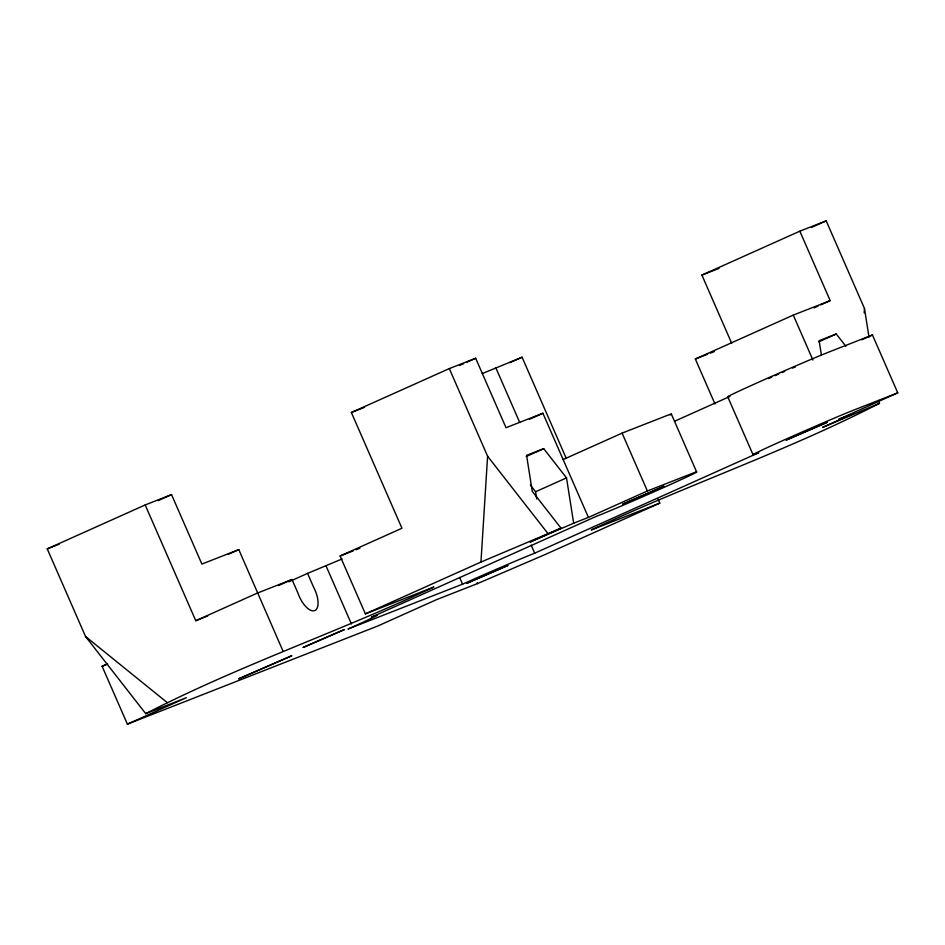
<?xml version="1.0" encoding="UTF-8"?>
<svg xmlns="http://www.w3.org/2000/svg" width="945" height="945" viewBox="0 0 945 945"><rect width="100%" height="100%" fill="white"/><g stroke="black" fill="none" stroke-linecap="round" stroke-linejoin="round"><path stroke-width="1.42" d="M365.384 613.872L480.958 562.051L487.596 456.211L449.312 368.585L351.375 412.492L401.944 528.255L340.094 555.991L365.384 613.872L433.909 587.01C338.924 631.732 239.156 665.493 145.719 713.64L85.534 636.493L47.25 548.868L145.187 504.949L171.541 494.613L201.887 564.07L238.79 549.612L282.909 650.857M864.202 312.889L864.474 308.483L826.19 220.846L799.836 231.182L701.899 275.089L731.666 343.212M878.992 400.479L879.441 403.35C786.016 451.497 686.247 485.257 591.263 529.98L659.787 503.118L658.027 499.078M768.687 378.532L771.758 377.138M158.134 500.637L171.541 494.613M459.565 365.467L463.593 363.66M466.275 362.467L475.666 358.249L506.012 427.707L542.914 413.248L588.428 517.423L647.384 490.998L690.866 473.953A58.495 1.122 -23.6 0 1 667.536 485.789A58.495 1.122 -23.6 0 1 595.409 516.75L371.29 617.239A58.495 1.122 -23.6 0 1 347.961 629.075L462.707 584.105M482.304 373.558L522.077 357.21L566.173 458.171M510.005 362.632L522.077 357.21M811.436 227.473L826.19 220.846M228.052 554.42L238.79 549.612M529.495 419.261L542.914 413.248M714.999 403.999L695.343 359.017L793.28 315.098L830.182 300.64L799.836 231.182M814.106 307.846L818.134 306.038M820.803 304.845L830.182 300.64M526.235 456.494L543.718 448.662L566.516 477.886L573.674 523.211L530.086 542.04L561.023 528.172L532.259 491.317L526.589 455.372L543.718 448.662M145.187 504.949L195.769 620.711L257.619 592.976L292.005 579.498L298.018 593.259A18.947 8.481 65.8 0 0 314.709 610.588A18.947 8.481 65.8 0 0 313.586 587.164L307.574 573.391L288.745 581.837M818.783 341.818L836.266 333.987L845.905 346.354M278.551 585.522L292.005 579.498M659.787 503.118L544.226 554.939L477.39 583.632L436.755 599.555L377.776 626.003L127.398 724.153L102.107 666.272L107.47 663.862M563.137 459.553L622.093 433.117L665.575 416.072A58.495 1.122 -23.6 0 1 670.099 414.926M307.574 573.391L342.102 558.956M674.47 421.293L729.493 396.628M861.745 339.775L872.459 334.967L897.75 392.848L838.794 419.285L853.559 413.497L822.634 427.364L879.441 403.35M536.725 498.936L535.591 491.754L566.516 477.886M127.398 724.153L186.366 697.705L145.719 713.64M459.613 577.43L462.554 584.164A58.495 1.122 -23.6 0 1 534.693 553.191L758.811 452.702A58.495 1.122 -23.6 0 1 782.129 440.866A58.495 1.122 -23.6 0 1 854.268 409.894L897.75 392.848M775.124 375.637L778.68 374.066M782.318 372.484L784.716 371.444M480.958 562.051L561.023 528.172M792.583 368.077L795.442 366.873M449.312 368.585L475.666 358.249M351.375 412.492L364.546 407.33M701.899 275.089L719.027 268.38M47.25 548.868L59.11 544.214M695.343 359.017L707.64 354.198M710.38 353.123L714.479 351.516M836.266 333.987L819.138 340.696L821.406 355.072M872.459 334.967L828.978 352.012A58.495 1.122 -23.6 0 0 761.103 381.083A58.495 1.122 -23.6 0 0 730.012 396.156M340.094 555.991L353.312 550.805M355.958 549.777L359.927 548.218M195.769 620.711L207.664 616.045M102.107 666.272L107.576 664.122M573.674 523.211L588.428 517.423M85.534 636.493L167.336 702.678M530.334 485.009L535.591 491.754M487.596 456.211L547.793 533.358M793.28 315.098L812.936 360.08M727.709 396.735L753 454.616M671.387 414.158L696.678 472.027M622.093 433.117L647.384 490.998M495.723 367.546L519.644 422.309M531.161 545.111L534.693 553.191M326.143 566.114L351.434 623.995M864.474 308.483L869.01 337.235M477.237 582.663L477.39 583.632M239.309 678.51L238.672 678.888L291.863 655.724L239.309 678.51M303.239 647.408L344.37 629.583L303.239 647.408M466.641 583.36L507.772 565.523L466.641 583.36M622.826 504.11L663.945 486.285L622.826 504.11M786.228 440.063L827.347 422.238L786.228 440.063"/></g></svg>
